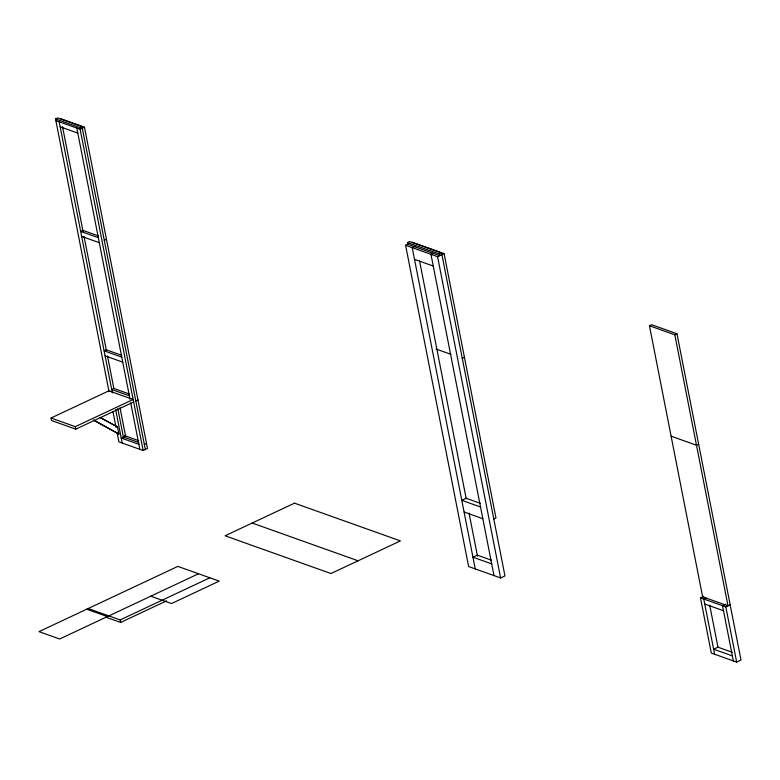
<?xml version="1.0" encoding="UTF-8"?>
<svg xmlns="http://www.w3.org/2000/svg" width="780" height="780" viewBox="0 0 780 780"><rect width="100%" height="100%" fill="white"/><g stroke="black" fill="none" stroke-linecap="round" stroke-linejoin="round"><path stroke-width="1.17" d="M109.054 391.706L55.536 118.921L57.71 117.907L81.968 126.555L145.333 449.504M55.536 118.921L79.804 127.579L81.968 126.555M117.019 432.315L118.891 441.87L143.159 450.518L147.498 448.481L84.474 127.208L80.135 129.246L55.867 120.598M104.296 240.338L106.47 239.323M407.433 242.58L439.423 253.987L439.754 255.655L407.764 244.257L407.433 242.58L409.607 241.556L441.597 252.964L504.952 575.903L500.614 577.951L468.624 566.543L405.59 245.271L408.847 243.74M415.467 246.1L412.21 247.63L475.244 568.903M51.032 418.022L108.878 390.829L133.146 399.487L75.299 426.67L51.032 418.022L51.519 420.527L75.787 429.175L133.643 401.993M433.134 253.295L430.96 254.319L493.994 575.591M439.423 253.987L441.597 252.964M405.59 245.271L437.58 256.678L444.093 253.617L495.963 517.998L493.789 519.012M135.808 400.978L137.982 399.955M144.349 444.483L146.513 443.459M462.277 358.381L464.441 357.357M649.447 325.738L674.817 334.786L727.993 605.855L702.624 596.817L649.447 325.738L651.612 324.724L676.981 333.762L741 660.056L736.661 662.093L711.292 653.055L700.459 597.831L703.716 596.3M674.817 334.786L676.981 333.762M198.53 573.758L59.68 639.005L39 631.634L177.85 566.387L219.219 581.129L171.483 603.564L150.803 596.193M88.179 608.527L120.169 619.934L209.839 577.795M105.807 617.146L120.656 622.44L166.589 600.853M698.656 444.2L696.481 445.224L671.112 436.176M705.939 597.997L703.765 599.011L714.597 654.235M725.77 604.168L722.514 605.699L733.356 660.913M700.459 597.831L725.829 606.879L730.168 604.841M412.103 242.209L444.093 253.617M60.206 118.56L84.474 127.208M60.157 126.799L77.805 133.088M414.511 259.34L433.261 266.029M436 349.011L450.85 354.305M98.29 235.862L82.846 230.353L80.681 231.377L98.329 237.666M81.666 236.399L99.313 242.687M121.719 355.31L106.285 349.801L104.111 350.825L121.758 357.113M105.095 355.836L122.743 362.135M480.46 503.373L466.118 498.254L461.779 500.302L480.538 506.981M464.081 512.011L482.83 518.7M129.314 393.988L113.87 388.479L111.696 389.503L129.344 395.791M704.75 604.032L723.499 610.721M491.624 560.264L477.282 555.155L472.943 557.193L491.692 563.872M93.366 420.127L118.911 434.09L117.517 426.991L99.928 417.476M124.459 435.591L138.791 440.71M732.293 652.285L717.951 647.176L713.612 649.213L732.371 655.892M123.386 437.005L138.83 442.514M138.869 444.317L121.222 438.029L125.561 435.991L120.022 407.764M252.203 523.039L358.088 560.791M86.726 609.209L107.416 616.58M100.513 417.476L117.517 426.991M93.98 420.137L118.911 434.09M725.829 606.879L736.661 662.093M709.722 605.202L718.019 647.488M437.58 256.678L500.614 577.951M419.601 261.115L466.226 498.79M469.043 513.123L477.477 556.111M79.804 127.579L143.159 450.518M76.82 128.066L130.016 399.175M130.718 402.763L139.854 449.339M62.517 126.73L83.138 231.826M84.074 236.603L106.334 350.064M107.504 356.041L113.831 388.284M117.809 408.584L123.669 438.448M59.173 121.778L112.359 392.886M115.645 409.607L122.207 443.05M113.041 412.006L116.084 427.537M120.169 619.934L120.656 622.44M75.299 426.67L75.787 429.175M294.508 503.158L225.079 535.782L330.973 573.534L400.403 540.91L294.508 503.158"/></g></svg>
